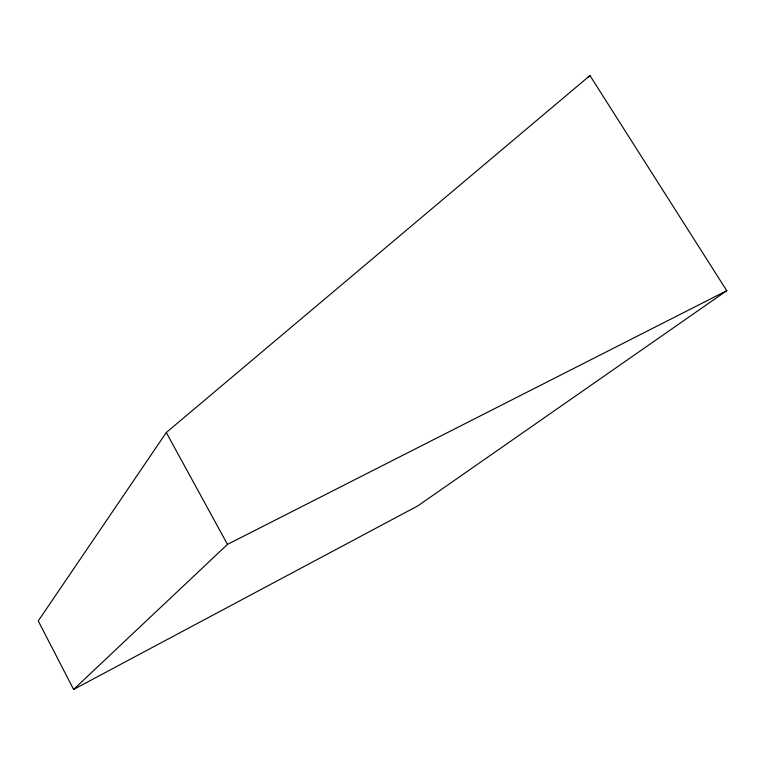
<?xml version="1.0" encoding="UTF-8"?>
<svg xmlns="http://www.w3.org/2000/svg" width="765" height="765" viewBox="0 0 765 765"><rect width="100%" height="100%" fill="white"/><g stroke="black" fill="none" stroke-linecap="round" stroke-linejoin="round"><path stroke-width="1.15" d="M166.292 432.531L38.25 620.941L73.612 689.447L417.853 505.856L726.75 290.69L589.949 75.553L166.292 432.531L227.473 544.384L73.612 689.447M588.352 77.322L589.949 75.553M227.473 544.384L726.75 290.69"/></g></svg>
